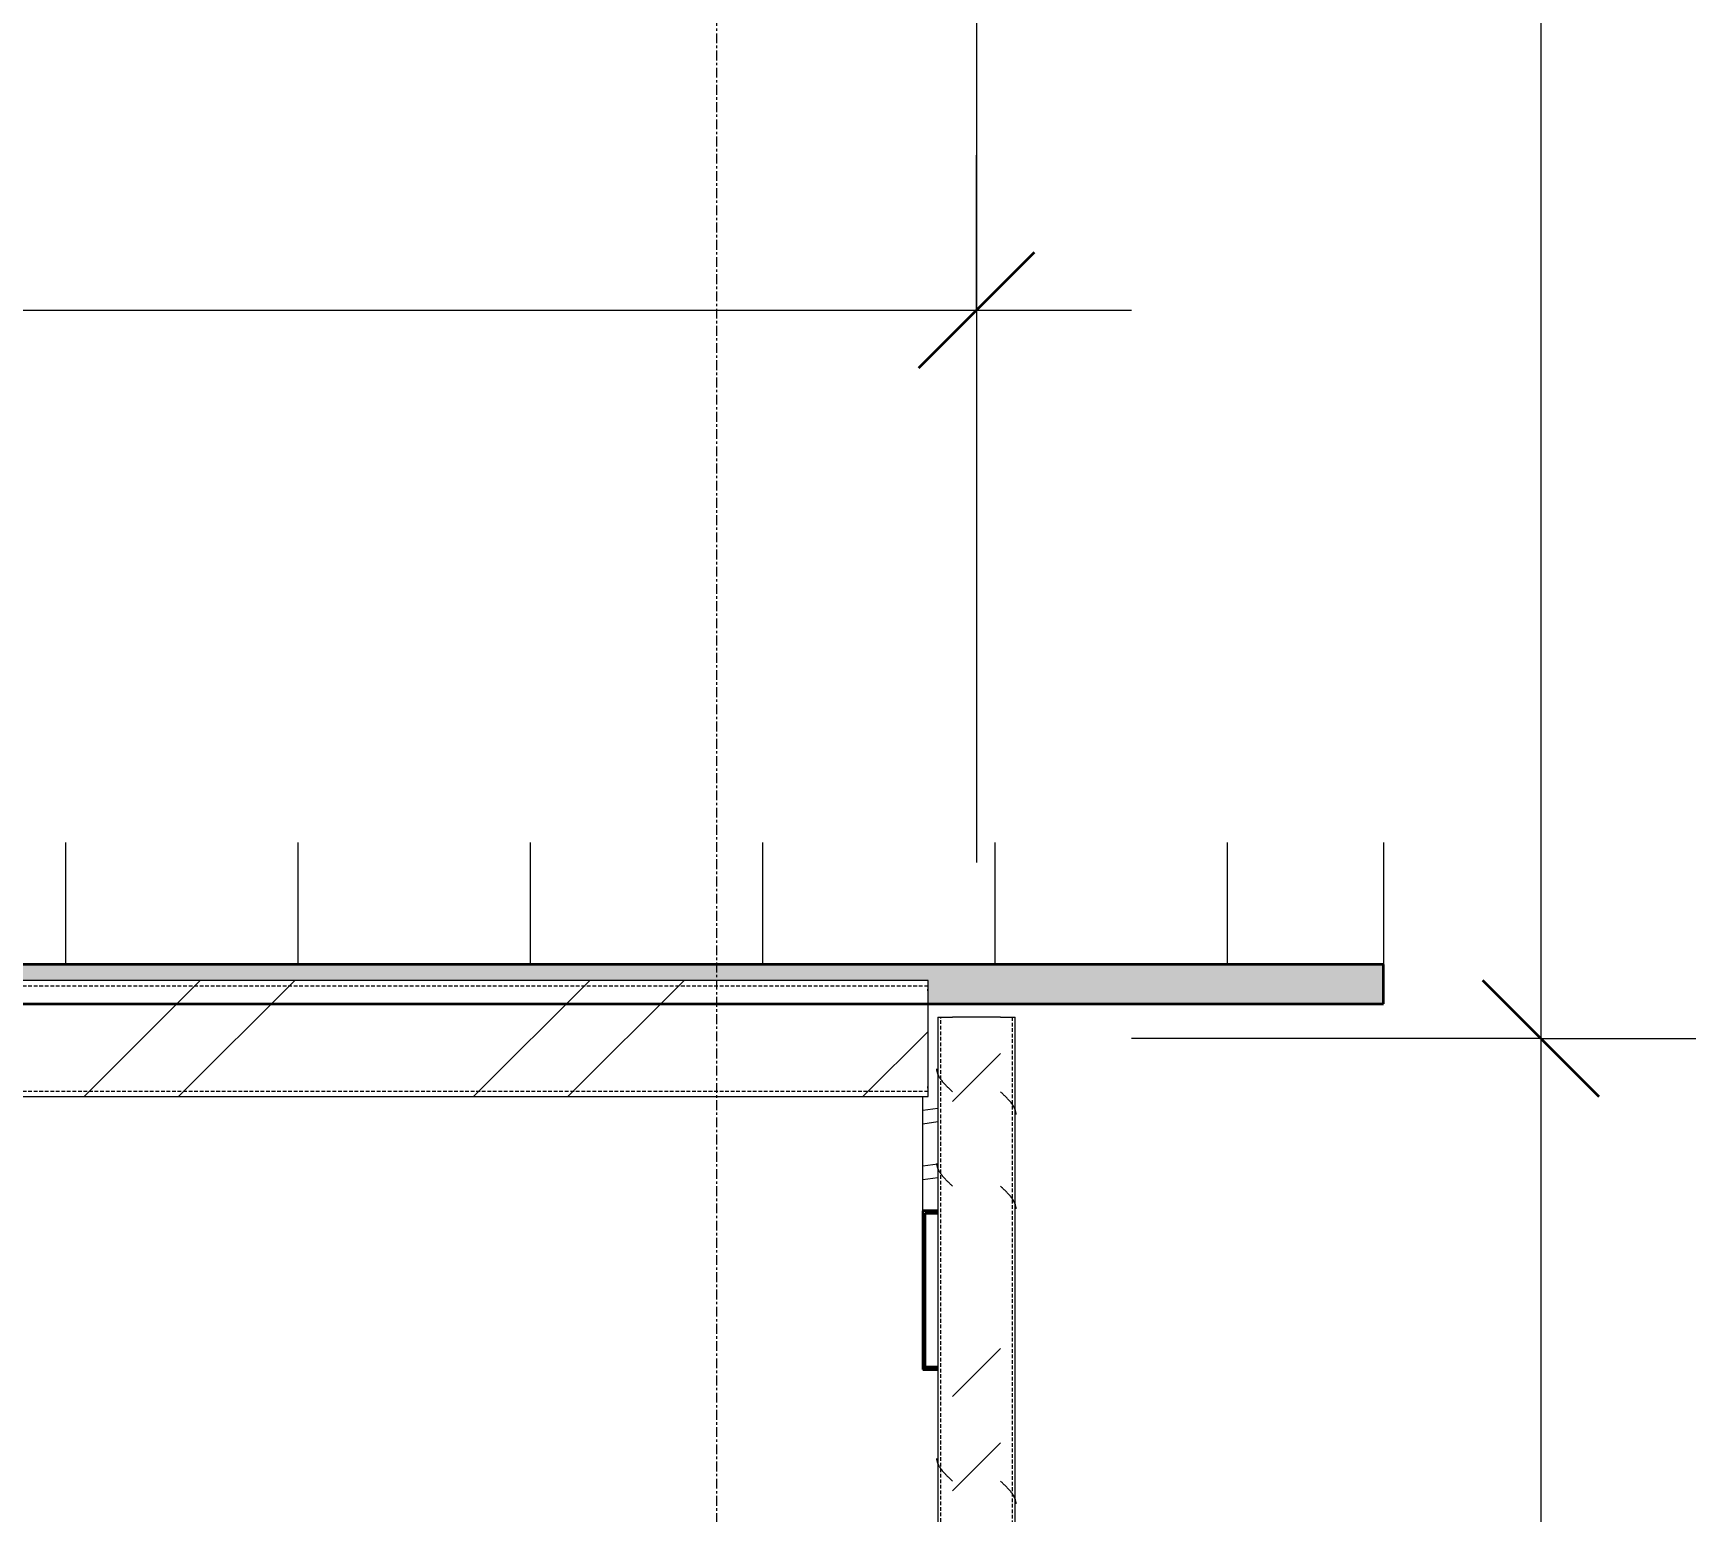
# Model space of a CAD drawing. Header units: centimetres. Extents: x -6111 to 13767, y -285 to 1600.
# Drawn here: x -4.2 to 210.5, y 451.7 to 642.6 of the extents above; entities that cross this region are included whole.
import ezdxf

# ---------------------------------------------------------------- set-up
doc = ezdxf.new("R2010")
doc.units = ezdxf.units.CM
doc.linetypes.add('Grid Line', pattern=[2.2225, 1.27, -0.3175, 0.3175, -0.3175])
doc.linetypes.add('Hidden', pattern=[0.714375, 0.47625, -0.238125])
for name, color, linetype, lineweight in [('A-ANNO-DIMS', 7, 'Continuous', 9), ('A-ANNO-DIMS-100', 7, 'Continuous', 9), ('A-ROOF', 7, 'Continuous', 9), ('A-ROOF-PATT', 7, 'Continuous', 35), ('S-BEAM', 7, 'Continuous', 9), ('S-COLS', 7, 'Continuous', 9), ('S-GRID', 7, 'Continuous', 9)]:
    doc.layers.add(name, color=color, linetype=linetype, lineweight=lineweight)
doc.styles.add('Century Gothic_1', font='GOTHIC.TTF', dxfattribs={"height": 15})
doc.dimstyles.new('FCA_N_Cotas_E100', dxfattribs={"dimscale": 30.48, "dimtxt": 15.662524, "dimasz": 0.492126, "dimexe": 0.656168, "dimexo": 0.656168, "dimgap": 0.032808, "dimtad": 1, "dimlfac": 0.01, "dimrnd": 0.01, "dimzin": 0, "dimdsep": 46, "dimtxsty": 'Century Gothic_1', "dimblk1": 'OBLIQUE', "dimblk2": 'OBLIQUE', "dimsah": 1, "dimcen": 0.09, "dimdle": 0.656168, "dimadec": 3, "dimazin": 2, "dimtfac": 1, "dimtdec": 4, "dimtix": 1, "dimtmove": 0, "dimatfit": 3, "dimfxl": 1, "dimtvp": 1, "dimtolj": 1, "dimtzin": 0, "dimarcsym": 2})
pattern_1 = [(45, (0, 0), (-25.1447, 25.1447), []), (45, (0, 38.1), (-25.1447, 25.1447), [])]

# ---------------------------------------------------------------- blocks, each defined once
blk = doc.blocks.new('PQ_RVR_ARQ-01_ZZ_ZZ_MO_T_A_rvt-2-Elevación Eje 2')
at = {"layer": 'A-ROOF-PATT', "lineweight": 9, "true_color": 0xf2f2f2}
h = blk.add_hatch(dxfattribs=at)
h.set_pattern_fill('FP_6', style=0, pattern_type=2)
h.set_pattern_definition([(90, (0, 511.18), (-30, 2e-15), [])])
h.paths.add_polyline_path([(-3774.84, 522.33), (-2135.26, 522.33), (-2135.26, 538.11), (-3774.84, 538.11)])
at = {"layer": 'A-ROOF-PATT', "lineweight": 9, "true_color": 0xeaeaea}
blk.add_hatch(color=254, dxfattribs=at).paths.add_polyline_path([(-3458.17, 517.27), (-3458.17, 522.27), (-3164.39, 522.27), (-3164.39, 517.27), (-3151.85, 517.27), (-3151.85, 522.27), (-2859.58, 522.27), (-2859.58, 517.27), (-2847, 517.27), (-2847, 522.27), (-2553.57, 522.27), (-2553.57, 517.27), (-2541.03, 517.27), (-2541.03, 520.27), (-2194.1, 520.27), (-2194.1, 517.27), (-2135.26, 517.27), (-2135.26, 522.33), (-3774.84, 522.33), (-3774.84, 517.27), (-3774.68, 517.27), (-3774.68, 522.27), (-3470.76, 522.27), (-3470.75, 517.27), (-3458.18, 517.27)])
at = {"layer": 'A-ROOF', "color": 254, "true_color": 0xcccccc}
blk.add_line((-2135.26, 538.11), (-2135.26, 522.33), dxfattribs=at)
at = {"layer": 'A-ROOF', "color": 254, "lineweight": 35, "true_color": 0xcccccc}
for p, q in [((-2135.26, 522.33), (-3774.84, 522.33)), ((-2135.26, 517.27), (-2135.26, 522.33)), ((-3774.84, 517.27), (-2135.26, 517.27))]:
    blk.add_line(p, q, dxfattribs=at)
blk = doc.blocks.new('FP_40-Elevación Eje 2')
at = {"layer": 'S-COLS'}
blk.add_line((-2182.82, 46.02), (-2182.82, 515.53), dxfattribs=at)
at = {"layer": 'S-COLS', "color": 9, "true_color": 0xc0c0c0}
for p, q in [((-2184.68, 505.84), (-2184.73, 505.89)), ((-2184.63, 505.8), (-2184.68, 505.84)), ((-2184.58, 505.75), (-2184.63, 505.8)), ((-2184.53, 505.7), (-2184.58, 505.75)), ((-2184.48, 505.66), (-2184.53, 505.7)), ((-2184.43, 505.61), (-2184.48, 505.66)), ((-2184.38, 505.56), (-2184.43, 505.61)), ((-2184.33, 505.52), (-2184.38, 505.56)), ((-2184.29, 505.47), (-2184.33, 505.52)), ((-2184.24, 505.42), (-2184.29, 505.47)), ((-2184.19, 505.38), (-2184.24, 505.42)), ((-2184.14, 505.33), (-2184.19, 505.38)), ((-2184.09, 505.28), (-2184.14, 505.33)), ((-2184.05, 505.24), (-2184.09, 505.28)), ((-2184, 505.19), (-2184.05, 505.24)), ((-2183.96, 505.14), (-2184, 505.19)), ((-2183.91, 505.1), (-2183.96, 505.14)), ((-2183.86, 505.05), (-2183.91, 505.1)), ((-2183.82, 505), (-2183.86, 505.05)), ((-2183.78, 504.96), (-2183.82, 505)), ((-2183.73, 504.91), (-2183.78, 504.96)), ((-2183.69, 504.86), (-2183.73, 504.91)), ((-2183.65, 504.82), (-2183.69, 504.86)), ((-2183.61, 504.77), (-2183.65, 504.82)), ((-2183.57, 504.72), (-2183.61, 504.77)), ((-2183.52, 504.68), (-2183.57, 504.72)), ((-2183.49, 504.63), (-2183.52, 504.68)), ((-2183.45, 504.58), (-2183.49, 504.63)), ((-2183.41, 504.54), (-2183.45, 504.58)), ((-2183.37, 504.49), (-2183.41, 504.54)), ((-2183.34, 504.44), (-2183.37, 504.49)), ((-2183.3, 504.4), (-2183.34, 504.44)), ((-2183.26, 504.35), (-2183.3, 504.4)), ((-2183.23, 504.3), (-2183.26, 504.35)), ((-2183.2, 504.26), (-2183.23, 504.3)), ((-2183.17, 504.21), (-2183.2, 504.26)), ((-2183.14, 504.16), (-2183.17, 504.21)), ((-2183.11, 504.11), (-2183.14, 504.16)), ((-2183.08, 504.07), (-2183.11, 504.11)), ((-2183.05, 504.02), (-2183.08, 504.07)), ((-2183.02, 503.97), (-2183.05, 504.02)), ((-2183, 503.93), (-2183.02, 503.97)), ((-2182.97, 503.88), (-2183, 503.93)), ((-2182.95, 503.83), (-2182.97, 503.88)), ((-2182.92, 503.79), (-2182.95, 503.83)), ((-2182.9, 503.74), (-2182.92, 503.79)), ((-2182.88, 503.69), (-2182.9, 503.74)), ((-2182.86, 503.65), (-2182.88, 503.69)), ((-2182.84, 503.6), (-2182.86, 503.65)), ((-2182.83, 503.55), (-2182.84, 503.6)), ((-2182.81, 503.51), (-2182.83, 503.55)), ((-2182.79, 503.46), (-2182.81, 503.51)), ((-2182.78, 503.41), (-2182.79, 503.46)), ((-2182.77, 503.37), (-2182.78, 503.41)), ((-2182.76, 503.32), (-2182.77, 503.37)), ((-2182.75, 503.27), (-2182.76, 503.32)), ((-2182.74, 503.23), (-2182.75, 503.27)), ((-2182.73, 503.18), (-2182.74, 503.23)), ((-2182.72, 503.13), (-2182.73, 503.18)), ((-2182.72, 503.09), (-2182.72, 503.13)), ((-2182.71, 503.04), (-2182.72, 503.09)), ((-2182.71, 502.99), (-2182.71, 503.04)), ((-2182.71, 502.95), (-2182.71, 502.99)), ((-2184.68, 493.66), (-2184.73, 493.7)), ((-2184.63, 493.61), (-2184.68, 493.66)), ((-2184.58, 493.56), (-2184.63, 493.61)), ((-2184.53, 493.51), (-2184.58, 493.56)), ((-2184.48, 493.47), (-2184.53, 493.51)), ((-2184.43, 493.42), (-2184.48, 493.47)), ((-2184.38, 493.37), (-2184.43, 493.42)), ((-2184.33, 493.33), (-2184.38, 493.37)), ((-2184.29, 493.28), (-2184.33, 493.33)), ((-2184.24, 493.23), (-2184.29, 493.28)), ((-2184.19, 493.19), (-2184.24, 493.23)), ((-2184.14, 493.14), (-2184.19, 493.19)), ((-2184.09, 493.09), (-2184.14, 493.14)), ((-2184.05, 493.05), (-2184.09, 493.09)), ((-2184, 493), (-2184.05, 493.05)), ((-2183.96, 492.95), (-2184, 493)), ((-2183.91, 492.91), (-2183.96, 492.95)), ((-2183.86, 492.86), (-2183.91, 492.91)), ((-2183.82, 492.81), (-2183.86, 492.86)), ((-2183.78, 492.77), (-2183.82, 492.81)), ((-2183.73, 492.72), (-2183.78, 492.77)), ((-2183.69, 492.67), (-2183.73, 492.72)), ((-2183.65, 492.63), (-2183.69, 492.67)), ((-2183.61, 492.58), (-2183.65, 492.63)), ((-2183.57, 492.53), (-2183.61, 492.58)), ((-2183.52, 492.49), (-2183.57, 492.53)), ((-2183.49, 492.44), (-2183.52, 492.49)), ((-2183.45, 492.39), (-2183.49, 492.44)), ((-2183.41, 492.35), (-2183.45, 492.39)), ((-2183.37, 492.3), (-2183.41, 492.35)), ((-2183.34, 492.25), (-2183.37, 492.3)), ((-2183.3, 492.21), (-2183.34, 492.25)), ((-2183.26, 492.16), (-2183.3, 492.21)), ((-2183.23, 492.11), (-2183.26, 492.16)), ((-2183.2, 492.07), (-2183.23, 492.11)), ((-2183.17, 492.02), (-2183.2, 492.07)), ((-2183.14, 491.97), (-2183.17, 492.02)), ((-2183.11, 491.93), (-2183.14, 491.97)), ((-2183.08, 491.88), (-2183.11, 491.93)), ((-2183.05, 491.83), (-2183.08, 491.88)), ((-2183.02, 491.79), (-2183.05, 491.83)), ((-2183, 491.74), (-2183.02, 491.79)), ((-2182.97, 491.69), (-2183, 491.74)), ((-2182.95, 491.64), (-2182.97, 491.69)), ((-2182.92, 491.6), (-2182.95, 491.64)), ((-2182.9, 491.55), (-2182.92, 491.6)), ((-2182.88, 491.5), (-2182.9, 491.55)), ((-2182.86, 491.46), (-2182.88, 491.5)), ((-2182.84, 491.41), (-2182.86, 491.46)), ((-2182.83, 491.36), (-2182.84, 491.41)), ((-2182.81, 491.32), (-2182.83, 491.36)), ((-2182.79, 491.27), (-2182.81, 491.32)), ((-2182.78, 491.22), (-2182.79, 491.27)), ((-2182.77, 491.18), (-2182.78, 491.22)), ((-2182.76, 491.13), (-2182.77, 491.18)), ((-2182.75, 491.08), (-2182.76, 491.13)), ((-2182.74, 491.04), (-2182.75, 491.08)), ((-2182.73, 490.99), (-2182.74, 491.04)), ((-2182.72, 490.94), (-2182.73, 490.99)), ((-2182.72, 490.9), (-2182.72, 490.94)), ((-2182.71, 490.85), (-2182.72, 490.9)), ((-2182.71, 490.8), (-2182.71, 490.85)), ((-2182.71, 490.76), (-2182.71, 490.8)), ((-2184.68, 455.56), (-2184.73, 455.6)), ((-2184.63, 455.51), (-2184.68, 455.56)), ((-2184.58, 455.46), (-2184.63, 455.51)), ((-2184.53, 455.41), (-2184.58, 455.46)), ((-2184.48, 455.37), (-2184.53, 455.41)), ((-2184.43, 455.32), (-2184.48, 455.37)), ((-2184.38, 455.27), (-2184.43, 455.32)), ((-2184.33, 455.23), (-2184.38, 455.27)), ((-2184.29, 455.18), (-2184.33, 455.23)), ((-2184.24, 455.13), (-2184.29, 455.18)), ((-2184.19, 455.09), (-2184.24, 455.13)), ((-2184.14, 455.04), (-2184.19, 455.09)), ((-2184.09, 454.99), (-2184.14, 455.04)), ((-2184.05, 454.95), (-2184.09, 454.99)), ((-2184, 454.9), (-2184.05, 454.95)), ((-2183.96, 454.85), (-2184, 454.9)), ((-2183.91, 454.81), (-2183.96, 454.85)), ((-2183.86, 454.76), (-2183.91, 454.81)), ((-2183.82, 454.71), (-2183.86, 454.76)), ((-2183.78, 454.67), (-2183.82, 454.71)), ((-2183.73, 454.62), (-2183.78, 454.67)), ((-2183.69, 454.57), (-2183.73, 454.62)), ((-2183.65, 454.53), (-2183.69, 454.57)), ((-2183.61, 454.48), (-2183.65, 454.53)), ((-2183.57, 454.43), (-2183.61, 454.48)), ((-2183.52, 454.39), (-2183.57, 454.43)), ((-2183.49, 454.34), (-2183.52, 454.39)), ((-2183.45, 454.29), (-2183.49, 454.34)), ((-2183.41, 454.25), (-2183.45, 454.29)), ((-2183.37, 454.2), (-2183.41, 454.25)), ((-2183.34, 454.15), (-2183.37, 454.2)), ((-2183.3, 454.11), (-2183.34, 454.15)), ((-2183.26, 454.06), (-2183.3, 454.11)), ((-2183.23, 454.01), (-2183.26, 454.06)), ((-2183.2, 453.97), (-2183.23, 454.01)), ((-2183.17, 453.92), (-2183.2, 453.97)), ((-2183.14, 453.87), (-2183.17, 453.92)), ((-2183.11, 453.83), (-2183.14, 453.87)), ((-2183.08, 453.78), (-2183.11, 453.83)), ((-2183.05, 453.73), (-2183.08, 453.78)), ((-2183.02, 453.69), (-2183.05, 453.73)), ((-2183, 453.64), (-2183.02, 453.69)), ((-2182.97, 453.59), (-2183, 453.64)), ((-2182.95, 453.54), (-2182.97, 453.59)), ((-2182.92, 453.5), (-2182.95, 453.54)), ((-2182.9, 453.45), (-2182.92, 453.5)), ((-2182.88, 453.4), (-2182.9, 453.45)), ((-2182.86, 453.36), (-2182.88, 453.4)), ((-2182.84, 453.31), (-2182.86, 453.36)), ((-2182.83, 453.26), (-2182.84, 453.31)), ((-2182.81, 453.22), (-2182.83, 453.26)), ((-2182.79, 453.17), (-2182.81, 453.22)), ((-2182.78, 453.12), (-2182.79, 453.17)), ((-2182.77, 453.08), (-2182.78, 453.12)), ((-2182.76, 453.03), (-2182.77, 453.08)), ((-2182.75, 452.98), (-2182.76, 453.03)), ((-2182.74, 452.94), (-2182.75, 452.98)), ((-2182.73, 452.89), (-2182.74, 452.94)), ((-2182.72, 452.84), (-2182.73, 452.89)), ((-2182.72, 452.8), (-2182.72, 452.84)), ((-2182.71, 452.75), (-2182.72, 452.8)), ((-2182.71, 452.7), (-2182.71, 452.75)), ((-2182.71, 452.66), (-2182.71, 452.7))]:
    blk.add_line(p, q, dxfattribs=at)
blk = doc.blocks.new('FP_41-Elevación Eje 2')
at = {"layer": 'S-COLS'}
blk.add_line((-2192.82, 515.53), (-2192.82, 46.02), dxfattribs=at)
at = {"layer": 'S-COLS', "color": 9, "true_color": 0xc0c0c0}
for p, q in [((-2192.94, 508.79), (-2192.94, 508.84)), ((-2192.93, 508.74), (-2192.94, 508.79)), ((-2192.93, 508.7), (-2192.93, 508.74)), ((-2192.93, 508.65), (-2192.93, 508.7)), ((-2192.92, 508.6), (-2192.93, 508.65)), ((-2192.91, 508.56), (-2192.92, 508.6)), ((-2192.9, 508.51), (-2192.91, 508.56)), ((-2192.89, 508.46), (-2192.9, 508.51)), ((-2192.88, 508.42), (-2192.89, 508.46)), ((-2192.87, 508.37), (-2192.88, 508.42)), ((-2192.85, 508.32), (-2192.87, 508.37)), ((-2192.84, 508.28), (-2192.85, 508.32)), ((-2192.82, 508.23), (-2192.84, 508.28)), ((-2192.8, 508.18), (-2192.82, 508.23)), ((-2192.79, 508.14), (-2192.8, 508.18)), ((-2192.77, 508.09), (-2192.79, 508.14)), ((-2192.75, 508.04), (-2192.77, 508.09)), ((-2192.72, 508), (-2192.75, 508.04)), ((-2192.7, 507.95), (-2192.72, 508)), ((-2192.68, 507.9), (-2192.7, 507.95)), ((-2192.65, 507.86), (-2192.68, 507.9)), ((-2192.63, 507.81), (-2192.65, 507.86)), ((-2192.6, 507.76), (-2192.63, 507.81)), ((-2192.57, 507.71), (-2192.6, 507.76)), ((-2192.54, 507.67), (-2192.57, 507.71)), ((-2192.51, 507.62), (-2192.54, 507.67)), ((-2192.48, 507.57), (-2192.51, 507.62)), ((-2192.45, 507.53), (-2192.48, 507.57)), ((-2192.42, 507.48), (-2192.45, 507.53)), ((-2192.38, 507.43), (-2192.42, 507.48)), ((-2192.35, 507.39), (-2192.38, 507.43)), ((-2192.31, 507.34), (-2192.35, 507.39)), ((-2192.28, 507.29), (-2192.31, 507.34)), ((-2192.24, 507.25), (-2192.28, 507.29)), ((-2192.2, 507.2), (-2192.24, 507.25)), ((-2192.16, 507.15), (-2192.2, 507.2)), ((-2192.12, 507.11), (-2192.16, 507.15)), ((-2192.08, 507.06), (-2192.12, 507.11)), ((-2192.04, 507.01), (-2192.08, 507.06)), ((-2192, 506.97), (-2192.04, 507.01)), ((-2191.96, 506.92), (-2192, 506.97)), ((-2191.92, 506.87), (-2191.96, 506.92)), ((-2191.87, 506.83), (-2191.92, 506.87)), ((-2191.83, 506.78), (-2191.87, 506.83)), ((-2191.78, 506.73), (-2191.83, 506.78)), ((-2191.74, 506.69), (-2191.78, 506.73)), ((-2191.69, 506.64), (-2191.74, 506.69)), ((-2191.65, 506.59), (-2191.69, 506.64)), ((-2191.6, 506.55), (-2191.65, 506.59)), ((-2191.55, 506.5), (-2191.6, 506.55)), ((-2191.51, 506.45), (-2191.55, 506.5)), ((-2191.46, 506.41), (-2191.51, 506.45)), ((-2191.41, 506.36), (-2191.46, 506.41)), ((-2191.36, 506.31), (-2191.41, 506.36)), ((-2191.31, 506.27), (-2191.36, 506.31)), ((-2191.26, 506.22), (-2191.31, 506.27)), ((-2191.22, 506.17), (-2191.26, 506.22)), ((-2191.17, 506.13), (-2191.22, 506.17)), ((-2191.12, 506.08), (-2191.17, 506.13)), ((-2191.07, 506.03), (-2191.12, 506.08)), ((-2191.02, 505.98), (-2191.07, 506.03)), ((-2190.97, 505.94), (-2191.02, 505.98)), ((-2190.92, 505.89), (-2190.97, 505.94)), ((-2192.94, 496.6), (-2192.94, 496.65)), ((-2192.93, 496.55), (-2192.94, 496.6)), ((-2192.93, 496.51), (-2192.93, 496.55)), ((-2192.93, 496.46), (-2192.93, 496.51)), ((-2192.92, 496.41), (-2192.93, 496.46)), ((-2192.91, 496.37), (-2192.92, 496.41)), ((-2192.9, 496.32), (-2192.91, 496.37)), ((-2192.89, 496.27), (-2192.9, 496.32)), ((-2192.88, 496.23), (-2192.89, 496.27)), ((-2192.87, 496.18), (-2192.88, 496.23)), ((-2192.85, 496.13), (-2192.87, 496.18)), ((-2192.84, 496.09), (-2192.85, 496.13)), ((-2192.82, 496.04), (-2192.84, 496.09)), ((-2192.8, 495.99), (-2192.82, 496.04)), ((-2192.79, 495.95), (-2192.8, 495.99)), ((-2192.77, 495.9), (-2192.79, 495.95)), ((-2192.75, 495.85), (-2192.77, 495.9)), ((-2192.72, 495.81), (-2192.75, 495.85)), ((-2192.7, 495.76), (-2192.72, 495.81)), ((-2192.68, 495.71), (-2192.7, 495.76)), ((-2192.65, 495.67), (-2192.68, 495.71)), ((-2192.63, 495.62), (-2192.65, 495.67)), ((-2192.6, 495.57), (-2192.63, 495.62)), ((-2192.57, 495.53), (-2192.6, 495.57)), ((-2192.54, 495.48), (-2192.57, 495.53)), ((-2192.51, 495.43), (-2192.54, 495.48)), ((-2192.48, 495.39), (-2192.51, 495.43)), ((-2192.45, 495.34), (-2192.48, 495.39)), ((-2192.42, 495.29), (-2192.45, 495.34)), ((-2192.38, 495.24), (-2192.42, 495.29)), ((-2192.35, 495.2), (-2192.38, 495.24)), ((-2192.31, 495.15), (-2192.35, 495.2)), ((-2192.28, 495.1), (-2192.31, 495.15)), ((-2192.24, 495.06), (-2192.28, 495.1)), ((-2192.2, 495.01), (-2192.24, 495.06)), ((-2192.16, 494.96), (-2192.2, 495.01)), ((-2192.12, 494.92), (-2192.16, 494.96)), ((-2192.08, 494.87), (-2192.12, 494.92)), ((-2192.04, 494.82), (-2192.08, 494.87)), ((-2192, 494.78), (-2192.04, 494.82)), ((-2191.96, 494.73), (-2192, 494.78)), ((-2191.92, 494.68), (-2191.96, 494.73)), ((-2191.87, 494.64), (-2191.92, 494.68)), ((-2191.83, 494.59), (-2191.87, 494.64)), ((-2191.78, 494.54), (-2191.83, 494.59)), ((-2191.74, 494.5), (-2191.78, 494.54)), ((-2191.69, 494.45), (-2191.74, 494.5)), ((-2191.65, 494.4), (-2191.69, 494.45)), ((-2191.6, 494.36), (-2191.65, 494.4)), ((-2191.55, 494.31), (-2191.6, 494.36)), ((-2191.51, 494.26), (-2191.55, 494.31)), ((-2191.46, 494.22), (-2191.51, 494.26)), ((-2191.41, 494.17), (-2191.46, 494.22)), ((-2191.36, 494.12), (-2191.41, 494.17)), ((-2191.31, 494.08), (-2191.36, 494.12)), ((-2191.26, 494.03), (-2191.31, 494.08)), ((-2191.22, 493.98), (-2191.26, 494.03)), ((-2191.17, 493.94), (-2191.22, 493.98)), ((-2191.12, 493.89), (-2191.17, 493.94)), ((-2191.07, 493.84), (-2191.12, 493.89)), ((-2191.02, 493.8), (-2191.07, 493.84)), ((-2190.97, 493.75), (-2191.02, 493.8)), ((-2190.92, 493.7), (-2190.97, 493.75)), ((-2192.94, 458.5), (-2192.94, 458.55)), ((-2192.93, 458.45), (-2192.94, 458.5)), ((-2192.93, 458.41), (-2192.93, 458.45)), ((-2192.93, 458.36), (-2192.93, 458.41)), ((-2192.92, 458.31), (-2192.93, 458.36)), ((-2192.91, 458.27), (-2192.92, 458.31)), ((-2192.9, 458.22), (-2192.91, 458.27)), ((-2192.89, 458.17), (-2192.9, 458.22)), ((-2192.88, 458.13), (-2192.89, 458.17)), ((-2192.87, 458.08), (-2192.88, 458.13)), ((-2192.85, 458.03), (-2192.87, 458.08)), ((-2192.84, 457.99), (-2192.85, 458.03)), ((-2192.82, 457.94), (-2192.84, 457.99)), ((-2192.8, 457.89), (-2192.82, 457.94)), ((-2192.79, 457.85), (-2192.8, 457.89)), ((-2192.77, 457.8), (-2192.79, 457.85)), ((-2192.75, 457.75), (-2192.77, 457.8)), ((-2192.72, 457.71), (-2192.75, 457.75)), ((-2192.7, 457.66), (-2192.72, 457.71)), ((-2192.68, 457.61), (-2192.7, 457.66)), ((-2192.65, 457.57), (-2192.68, 457.61)), ((-2192.63, 457.52), (-2192.65, 457.57)), ((-2192.6, 457.47), (-2192.63, 457.52)), ((-2192.57, 457.43), (-2192.6, 457.47)), ((-2192.54, 457.38), (-2192.57, 457.43)), ((-2192.51, 457.33), (-2192.54, 457.38)), ((-2192.48, 457.29), (-2192.51, 457.33)), ((-2192.45, 457.24), (-2192.48, 457.29)), ((-2192.42, 457.19), (-2192.45, 457.24)), ((-2192.38, 457.14), (-2192.42, 457.19)), ((-2192.35, 457.1), (-2192.38, 457.14)), ((-2192.31, 457.05), (-2192.35, 457.1)), ((-2192.28, 457), (-2192.31, 457.05)), ((-2192.24, 456.96), (-2192.28, 457)), ((-2192.2, 456.91), (-2192.24, 456.96)), ((-2192.16, 456.86), (-2192.2, 456.91)), ((-2192.12, 456.82), (-2192.16, 456.86)), ((-2192.08, 456.77), (-2192.12, 456.82)), ((-2192.04, 456.72), (-2192.08, 456.77)), ((-2192, 456.68), (-2192.04, 456.72)), ((-2191.96, 456.63), (-2192, 456.68)), ((-2191.92, 456.58), (-2191.96, 456.63)), ((-2191.87, 456.54), (-2191.92, 456.58)), ((-2191.83, 456.49), (-2191.87, 456.54)), ((-2191.78, 456.44), (-2191.83, 456.49)), ((-2191.74, 456.4), (-2191.78, 456.44)), ((-2191.69, 456.35), (-2191.74, 456.4)), ((-2191.65, 456.3), (-2191.69, 456.35)), ((-2191.6, 456.26), (-2191.65, 456.3)), ((-2191.55, 456.21), (-2191.6, 456.26)), ((-2191.51, 456.16), (-2191.55, 456.21)), ((-2191.46, 456.12), (-2191.51, 456.16)), ((-2191.41, 456.07), (-2191.46, 456.12)), ((-2191.36, 456.02), (-2191.41, 456.07)), ((-2191.31, 455.98), (-2191.36, 456.02)), ((-2191.26, 455.93), (-2191.31, 455.98)), ((-2191.22, 455.88), (-2191.26, 455.93)), ((-2191.17, 455.84), (-2191.22, 455.88)), ((-2191.12, 455.79), (-2191.17, 455.84)), ((-2191.07, 455.74), (-2191.12, 455.79)), ((-2191.02, 455.7), (-2191.07, 455.74)), ((-2190.97, 455.65), (-2191.02, 455.7)), ((-2190.92, 455.6), (-2190.97, 455.65))]:
    blk.add_line(p, q, dxfattribs=at)
blk = doc.blocks.new('HSS Rectangular-Column - 100 x 100 mm-1472442-Elevación Eje 2')
at = {"layer": 'S-COLS', "true_color": 0xc0c0c0}
h = blk.add_hatch(dxfattribs=at)
h.set_pattern_fill('FP_2', color=9, style=0, pattern_type=2)
h.set_pattern_definition(pattern_1)
h.paths.add_polyline_path([(-2184.73, 46.02), (-2184.73, 515.53), (-2190.92, 515.53), (-2190.92, 46.02)])
at = {"layer": 'S-COLS'}
for p, q in [((-2192.82, 515.53), (-2190.92, 515.53)), ((-2184.73, 515.53), (-2190.92, 515.53)), ((-2184.73, 515.53), (-2182.82, 515.53))]:
    blk.add_line(p, q, dxfattribs=at)
at = {"layer": 'S-COLS', "linetype": 'Hidden'}
for p, q in [((-2192.42, 46.02), (-2192.42, 515.53)), ((-2183.22, 515.53), (-2183.22, 46.02))]:
    blk.add_line(p, q, dxfattribs=at)
at = {"layer": 'S-COLS'}
for name in ['FP_41-Elevación Eje 2', 'FP_40-Elevación Eje 2']:
    blk.add_blockref(name, (0, 0), dxfattribs=at)
blk = doc.blocks.new('C Shapes - C8x16-1859422-Elevación Eje 2')
at = {"layer": 'S-BEAM', "true_color": 0xc0c0c0}
h = blk.add_hatch(dxfattribs=at)
h.set_pattern_fill('FP_21', color=9, style=0, pattern_type=2)
h.set_pattern_definition([(45, (-0.009, 0), (-25.1447, 25.14474), []), (45, (-0.009, 38.1), (-25.1447, 25.14474), [])])
h.paths.add_polyline_path([(-2267.55, 505.27), (-2194.1, 505.27), (-2194.1, 520.27), (-2541.03, 520.27), (-2541.03, 505.27), (-2325.25, 505.27)])
at = {"layer": 'S-BEAM'}
for p, q in [((-2194.1, 520.27), (-2541.03, 520.27)), ((-2194.09, 520.27), (-2194.1, 520.27)), ((-2194.1, 520.27), (-2194.1, 505.27)), ((-2194.09, 520.1), (-2194.09, 520.27)), ((-2194.1, 518.95), (-2194.09, 519.47)), ((-2541.03, 505.27), (-2194.1, 505.27)), ((-2194.09, 506.07), (-2194.1, 506.59)), ((-2194.1, 505.27), (-2194.09, 505.27)), ((-2194.09, 505.27), (-2194.09, 505.44))]:
    blk.add_line(p, q, dxfattribs=at)
at = {"layer": 'S-BEAM', "linetype": 'Hidden'}
for p, q in [((-2541.03, 519.56), (-2194.1, 519.56)), ((-2541.03, 505.98), (-2194.1, 505.98))]:
    blk.add_line(p, q, dxfattribs=at)
at = {"layer": 'S-BEAM'}
for centre, major_axis, start_param, end_param in [((-2194.09, 520.1), (0, 0.636), 3.306701, 4.712389), ((-2194.1, 517.7), (0, 1.27), 0.165108, 0.633671), ((-2194.1, 507.84), (0, 1.27), 2.507922, 2.976485), ((-2194.09, 505.44), (0, 0.636), 4.712389, 6.118077)]:
    blk.add_ellipse(centre, major_axis=major_axis, ratio=0.001272, start_param=start_param, end_param=end_param, dxfattribs=at)
blk = doc.blocks.new('RVR_CERCHA_C01 - RVR_CERCHA_C01-1649010-Elevación Eje 2')
at = {"layer": 'S-BEAM', "true_color": 0xc0c0c0}
h = blk.add_hatch(dxfattribs=at)
h.set_pattern_fill('FP_22', color=9, style=0, pattern_type=2)
h.set_pattern_definition([(8.152, (0, 480.444), (-25.144823, 3.601867), []), (8.152, (0, 485.901), (-25.144823, 3.601867), [])])
h.paths.add_polyline_path([(-2192.82, 490.51), (-2192.82, 505.97), (-2194.1, 505.97), (-2194.1, 505.27), (-2194.76, 505.27), (-2194.76, 490.51)])
h = blk.add_hatch(dxfattribs=at)
h.set_pattern_fill('FP_2', color=9, style=0, pattern_type=2)
h.set_pattern_definition(pattern_1)
h.paths.add_polyline_path([(-2194.76, 470.01), (-2192.82, 470.01), (-2192.82, 470.31), (-2194.46, 470.42), (-2194.46, 475.01), (-2194.76, 475.01), (-2194.76, 470.42)])
h.paths.add_polyline_path([(-2194.76, 485.46), (-2194.46, 485.46), (-2194.46, 490.2), (-2192.82, 490.26), (-2192.82, 490.51), (-2194.76, 490.51)])
h = blk.add_hatch(dxfattribs=at)
h.set_pattern_fill('FP_2', color=9, style=0, pattern_type=2)
h.set_pattern_definition(pattern_1)
h.paths.add_polyline_path([(-2194.76, 470.01), (-2194.46, 470.01), (-2194.46, 489.68), (-2194.76, 489.68), (-2194.76, 470.42)])
at = {"layer": 'S-BEAM'}
blk.add_line((-2194.76, 490.51), (-2194.76, 505.27), dxfattribs=at)
at = {"layer": 'S-BEAM', "lineweight": 35}
for p, q in [((-2194.76, 490.51), (-2194.76, 485.46)), ((-2192.82, 490.51), (-2194.76, 490.51)), ((-2194.46, 489.68), (-2194.76, 489.68)), ((-2194.76, 489.68), (-2194.76, 470.01)), ((-2194.46, 485.46), (-2194.46, 490.2)), ((-2194.46, 490.2), (-2192.82, 490.2)), ((-2194.46, 470.01), (-2194.46, 489.68)), ((-2194.76, 485.46), (-2194.46, 485.46)), ((-2194.46, 475.01), (-2194.76, 475.01)), ((-2194.76, 475.01), (-2194.76, 470.01)), ((-2194.46, 470.31), (-2194.46, 475.01)), ((-2192.82, 470.31), (-2194.46, 470.31)), ((-2194.76, 470.01), (-2192.82, 470.01)), ((-2194.76, 470.01), (-2194.46, 470.01))]:
    blk.add_line(p, q, dxfattribs=at)
blk = doc.blocks.new('DIMBLOCK11-Elevación Eje 2')
at = {"layer": 'A-ANNO-DIMS-100'}
for p, q in [((-243.23, 1155.23), (-243.23, 1175.23)), ((117.61, 1155.23), (117.61, 1175.23)), ((-243.23, 1155.23), (137.61, 1155.23)), ((-243.23, 1155.23), (-243.23, 1145.83)), ((117.61, 1155.23), (117.61, 535.53))]:
    blk.add_line(p, q, dxfattribs=at)
at = {"layer": 'A-ANNO-DIMS-100', "lineweight": 35}
for p, q in [((-243.23, 1155.23), (-235.73, 1162.73)), ((117.61, 1155.23), (125.11, 1162.73)), ((-243.23, 1155.23), (-250.73, 1147.73)), ((117.61, 1155.23), (110.11, 1147.73))]:
    blk.add_line(p, q, dxfattribs=at)
at = {"layer": 'A-ANNO-DIMS-100', "color": 0, "insert": (-83.2, 1175.45), "char_height": 15, "width": 48.9267, "attachment_point": 1, "line_spacing_factor": 0.984502, "style": 'Century Gothic_1'}
blk.add_mtext('3.61', dxfattribs=at)
blk = doc.blocks.new('_Oblique')
at = {"color": 0, "linetype": 'ByBlock', "lineweight": -2}
blk.add_line((-0.5, -0.5), (0.5, 0.5), dxfattribs=at)
blk = doc.blocks.new('DIMBLOCK13-Elevación Eje 2')
at = {"layer": 'A-ANNO-DIMS-100', "lineweight": 35}
for p, q in [((190.49, 845.1), (182.99, 852.6)), ((190.49, 845.1), (197.99, 837.6)), ((190.49, 512.77), (182.99, 520.27)), ((190.49, 512.77), (197.99, 505.27))]:
    blk.add_line(p, q, dxfattribs=at)
at = {"layer": 'A-ANNO-DIMS-100'}
for p, q in [((190.49, 845.1), (181.1, 845.1)), ((190.49, 845.1), (190.49, 512.77)), ((190.49, 845.1), (210.49, 845.1)), ((190.49, 512.77), (137.61, 512.77)), ((190.49, 512.77), (210.49, 512.77))]:
    blk.add_line(p, q, dxfattribs=at)
at = {"layer": 'A-ANNO-DIMS-100', "color": 0, "insert": (170.26, 658.55), "char_height": 15, "width": 48.9267, "attachment_point": 1, "rotation": 90, "line_spacing_factor": 0.984502, "style": 'Century Gothic_1'}
blk.add_mtext('3.32', dxfattribs=at)
blk = doc.blocks.new('DIMBLOCK14-Elevación Eje 2')
at = {"layer": 'A-ANNO-DIMS-100', "lineweight": 35}
for p, q in [((190.49, 512.77), (182.99, 520.27)), ((190.49, 512.77), (197.99, 505.27)), ((190.49, 94), (182.99, 101.5)), ((190.49, 94), (197.99, 86.5))]:
    blk.add_line(p, q, dxfattribs=at)
at = {"layer": 'A-ANNO-DIMS-100'}
for p, q in [((190.49, 512.77), (137.61, 512.77)), ((190.49, 512.77), (190.49, 94)), ((190.49, 512.77), (210.49, 512.77)), ((190.49, 94), (181.1, 94)), ((190.49, 94), (210.49, 94))]:
    blk.add_line(p, q, dxfattribs=at)
at = {"layer": 'A-ANNO-DIMS-100', "color": 0, "insert": (170.26, 283), "char_height": 15, "width": 48.9267, "attachment_point": 1, "rotation": 90, "line_spacing_factor": 0.984502, "style": 'Century Gothic_1'}
blk.add_mtext('4.19', dxfattribs=at)
blk = doc.blocks.new('DIMBLOCK26-Elevación Eje 2')
at = {"layer": 'A-ANNO-DIMS-100'}
for p, q in [((-241.86, 606.86), (-241.86, 626.86)), ((117.61, 606.86), (117.61, 626.86)), ((-241.86, 606.86), (137.61, 606.86)), ((-241.86, 606.86), (-241.86, 535.53)), ((117.61, 606.86), (117.61, 535.53))]:
    blk.add_line(p, q, dxfattribs=at)
at = {"layer": 'A-ANNO-DIMS-100', "lineweight": 35}
for p, q in [((-241.86, 606.86), (-234.36, 614.36)), ((117.61, 606.86), (125.11, 614.36)), ((-241.86, 606.86), (-249.36, 599.36)), ((117.61, 606.86), (110.11, 599.36))]:
    blk.add_line(p, q, dxfattribs=at)
at = {"layer": 'A-ANNO-DIMS-100', "color": 0, "insert": (-82.51, 627.09), "char_height": 15, "width": 48.9267, "attachment_point": 1, "line_spacing_factor": 0.984502, "style": 'Century Gothic_1'}
blk.add_mtext('3.59', dxfattribs=at)

msp = doc.modelspace()

# ---------------------------------------------------------------- linework, layer by layer
at = {"layer": 'S-GRID', "color": 253, "linetype": 'Grid Line', "true_color": 0xaaaaaa}
msp.add_line((84.057, -138.768), (84.057, 1331.674), dxfattribs=at)

# ---------------------------------------------------------------- block references
at = {"lineweight": 5}
msp.add_blockref('PQ_RVR_ARQ-01_ZZ_ZZ_MO_T_A_rvt-2-Elevación Eje 2', (2305.433, 0), dxfattribs=at)
at = {"layer": 'S-BEAM'}
for name in ['C Shapes - C8x16-1859422-Elevación Eje 2', 'RVR_CERCHA_C01 - RVR_CERCHA_C01-1649010-Elevación Eje 2']:
    msp.add_blockref(name, (2305.433, 0), dxfattribs=at)
at = {"layer": 'S-COLS'}
msp.add_blockref('HSS Rectangular-Column - 100 x 100 mm-1472442-Elevación Eje 2', (2305.433, 0), dxfattribs=at)

# ---------------------------------------------------------------- dimensions: what is measured, and where the dimension line sits
at = {"layer": 'A-ANNO-DIMS'}
for base, p1, override, picture, middle in [((117.609, 1155.226), (-243.229, 1165.832), {"dimpost": '<>', "dimfxl": 743.704889}, 'DIMBLOCK11-Elevación Eje 2', (-62.81, 1164.103)), ((117.609, 606.861), (-241.862, 515.53), {"dimpost": '<>', "dimfxl": 359.471346}, 'DIMBLOCK26-Elevación Eje 2', (-62.127, 615.739))]:
    dim = msp.add_linear_dim(base=base, p1=p1, p2=(117.609, 515.53), dimstyle='FCA_N_Cotas_E100', override=override, dxfattribs=at)
    dim.commit()
    dim.dimension.update_dxf_attribs({"geometry": picture, "text_midpoint": middle})
for base, p1, p2, override, picture, middle in [((190.491, 512.77), (201.098, 845.103), (117.615, 512.77), {"dimpost": '<>', "dimfxl": 342.65756}, 'DIMBLOCK13-Elevación Eje 2', (181.614, 678.937)), ((190.491, 94), (117.615, 512.77), (201.098, 94), {"dimpost": '<>', "dimfxl": 427.01069}, 'DIMBLOCK14-Elevación Eje 2', (181.614, 303.385))]:
    dim = msp.add_linear_dim(base=base, p1=p1, p2=p2, angle=90, dimstyle='FCA_N_Cotas_E100', override=override, dxfattribs=at)
    dim.commit()
    dim.dimension.update_dxf_attribs({"geometry": picture, "text_midpoint": middle})

doc.saveas('drawing.dxf')
